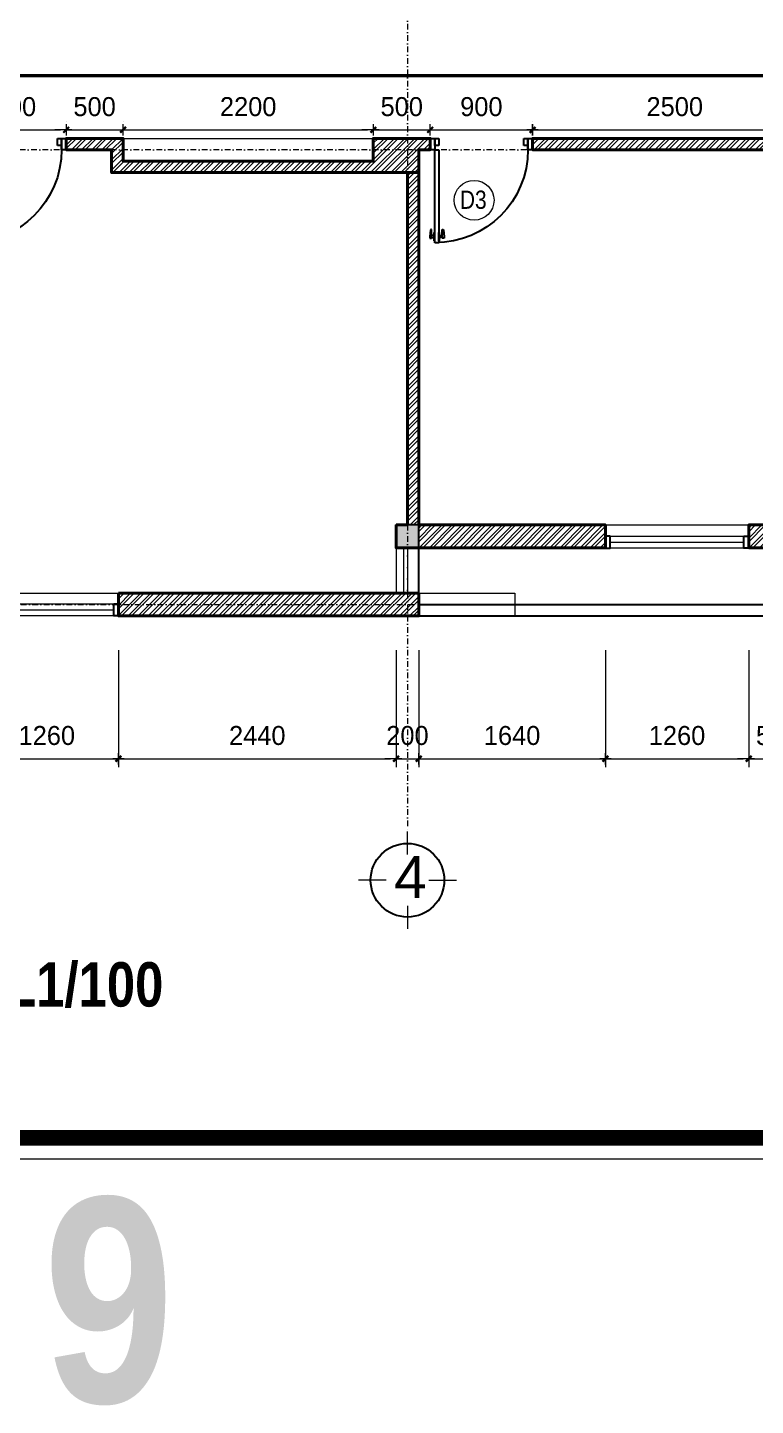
# Model space of a CAD drawing. Header units: millimetres. Extents: x 615730 to 2792744, y 139412 to 597571.
# Drawn here: x 674436 to 680834, y 282768 to 294886 of the extents above; entities that cross this region are included whole.
import ezdxf
from ezdxf.enums import TextEntityAlignment as Align

# ---------------------------------------------------------------- set-up
doc = ezdxf.new("R2010")
doc.units = ezdxf.units.MM
doc.header["$MEASUREMENT"] = 0
doc.header["$PDMODE"] = 34
doc.linetypes.add('DASHDOT', pattern=[1, 0.5, -0.25, 0, -0.25])
doc.linetypes.add('HIDDEN2', pattern=[0.1875, 0.125, -0.0625])
doc.layers.get('0').update_dxf_attribs({"lineweight": 5})
for name, color, linetype, lineweight in [('0.1(9)', 9, 'Continuous', 13), ('0.10_Thay', 5, 'Continuous', 20), ('AN_0.20', 2, 'Continuous', 20), ('HATCH', 42, 'Continuous', 5), ('KT', 148, 'Continuous', 18), ('net cat.', 1, 'Continuous', 35), ('NETNGOAITUONG', 1, 'Continuous', 40), ('NTHAY1', 61, 'Continuous', 25), ('thay', 7, 'Continuous', 15), ('TIM TRUC', 149, 'DASHDOT', 9), ('VLIEU', 250, 'Continuous', 9)]:
    doc.layers.add(name, color=color, linetype=linetype, lineweight=lineweight)
for name, color, linetype in [('AN_TEXT', 254, 'Continuous'), ('CUA', 132, 'Continuous'), ('DOORS', 1, 'Continuous'), ('H', 252, 'Continuous'), ('NET MANH', 252, 'Continuous'), ('netthay', 3, 'Continuous'), ('SWING', 7, 'Continuous'), ('TEXT', 2, 'Continuous'), ('VL', 155, 'Continuous')]:
    doc.layers.add(name, color=color, linetype=linetype)
doc.styles.add('H280', font='', dxfattribs={"height": 200})
doc.styles.add('KT OZON', font='', dxfattribs={"height": 200})
doc.styles.add('romans', font='romans.shx', dxfattribs={"height": 240})
doc.styles.get("Standard").update_dxf_attribs({"font": ''})
doc.styles.add('VNI-AVO', font='vni-roms.shx')
doc.styles.get('H280').set_extended_font_data('VNI-Avo')
doc.styles.get('KT OZON').set_extended_font_data('VNI-Helve')
doc.styles.get('Standard').set_extended_font_data('VNI-Avo')
doc.dimstyles.new('1-50b', dxfattribs={"dimtxt": 167, "dimasz": 50, "dimexe": 75, "dimexo": 150, "dimgap": 120, "dimtad": 1, "dimdec": 0, "dimzin": 12, "dimtxsty": 'VNI-AVO', "dimblk": ']', "dimcen": 0, "dimdle": 50, "dimclrd": 252, "dimclre": 252, "dimclrt": 2, "dimadec": 0, "dimazin": 0, "dimtfac": 1, "dimtdec": 0, "dimtix": 1, "dimtmove": 2, "dimatfit": 0, "dimldrblk": 'OPEN90', "dimfxl": 1, "dimlwd": -1, "dimlwe": -1, "dimarcsym": 0})
pattern_1 = [(45, (0, 0), (-44.194174, 44.194174), []), (45, (0, 31.25), (-44.194174, 44.194174), [])]

# ---------------------------------------------------------------- blocks, each defined once
blk = doc.blocks.new('08PDRR02')
at = {"color": 0, "linetype": 'ByBlock'}
for p, q in [((1, 0), (0, 0)), ((0, 0), (0, -1)), ((1, -1), (1, 0)), ((0, -1), (1, -1))]:
    blk.add_line(p, q, dxfattribs=at)
blk = doc.blocks.new('08PDNB02')
at = {"color": 0, "linetype": 'ByBlock'}
for p, q in [((0, -1.62), (0, 1.62)), ((0, 1.62), (0.25, 1.62)), ((0.25, -1.62), (0.25, 1.62)), ((0.25, 0.38), (1.25, 0.38)), ((1.25, -0.55), (1.25, 2.75)), ((1.25, 2.75), (1.54, 2.75)), ((1.54, 2.75), (1.69, 2.59)), ((1.69, 2.59), (1.95, -0.13)), ((0.25, -1.62), (0, -1.62)), ((1.25, -0.38), (0.25, -0.38)), ((1.95, -0.55), (1.25, -0.55)), ((1.95, -0.13), (1.95, -0.55))]:
    blk.add_line(p, q, dxfattribs=at)
blk = doc.blocks.new('*U45')
at = {"layer": 'DOORS', "color": 0, "linetype": 'Continuous', "ltscale": 200}
for p, q in [((0, 15), (0, 55)), ((900, 15), (900, 55)), ((0, -25), (0, -55)), ((900, -25), (900, -55))]:
    blk.add_line(p, q, dxfattribs=at)
at = {"layer": 'SWING', "color": 1, "linetype": 'Continuous', "ltscale": 200}
blk.add_arc((0, 55), 900, 0, 90, dxfattribs=at)
at = {"layer": 'DOORS', "color": 8, "linetype": 'Continuous', "ltscale": 200, "xscale": 25.4, "yscale": 25.4, "zscale": 25.4, "rotation": 180}
blk.add_blockref('08PDNB02', (0, 895), dxfattribs=at)
at = {"layer": 'DOORS', "color": 0, "linetype": 'Continuous', "ltscale": 200, "xscale": 900, "yscale": 39.99999999999999, "rotation": 90}
blk.add_blockref('08PDRR02', (0, 55), dxfattribs=at)
at = {"layer": 'DOORS', "color": 8, "linetype": 'Continuous', "ltscale": 200, "xscale": 25.4, "yscale": -25.4, "zscale": 25.4}
blk.add_blockref('08PDNB02', (40, 895), dxfattribs=at)
at = {"layer": 'DOORS', "color": 0, "linetype": 'Continuous', "ltscale": 200, "xscale": 45, "yscale": 110}
for p in [(-45, 55), (900, 55)]:
    blk.add_blockref('08PDRR02', p, dxfattribs=at)
at = {"layer": 'DOORS', "color": 1, "linetype": 'Continuous', "ltscale": 200, "xscale": 39.99999999999999, "yscale": 69.99999999999999}
for p in [(0, 15), (860, 15)]:
    blk.add_blockref('08PDRR02', p, dxfattribs=at)
blk = doc.blocks.new('TRUC 1')
at = {"ltscale": 50}
blk.add_circle((0, -9525), 8572, dxfattribs=at)
at = {"layer": '0.1(9)', "ltscale": 50}
for p, q in [((0, -3572), (0, 1782)), ((-4942, -9525), (-11427, -9525)), ((4942, -9525), (11427, -9525)), ((0, -15478), (0, -20832))]:
    blk.add_line(p, q, dxfattribs=at)
at = {"layer": 'TEXT', "ltscale": 50, "style": 'H280'}
blk.add_attdef('1', text='', height=10478, dxfattribs=at).set_placement((-214, -4892), align=Align.CENTER)
blk = doc.blocks.new(']')
for p, q in [((1, 0), (-1, 0)), ((0, 1), (0, -1))]:
    blk.add_line(p, q)
at = {"color": 9, "const_width": 0.4}
blk.add_lwpolyline([(-0.51, -0.51), (0.51, 0.51)], dxfattribs=at)
blk = doc.blocks.new('*D1150')
at = {"layer": 'DEFPOINTS', "color": 0, "ltscale": 10, "transparency": 16777216}
for p in [(677675, 289562), (677875, 289562), (677875, 288456)]:
    blk.add_point(p, dxfattribs=at)
at = {"layer": 'KT', "color": 252, "ltscale": 10, "transparency": 16777216}
for p, q in [((677675, 289412), (677675, 288381)), ((677875, 289412), (677875, 288381)), ((677625, 288456), (677575, 288456)), ((677675, 288456), (677875, 288456)), ((677925, 288456), (677975, 288456))]:
    blk.add_line(p, q, dxfattribs=at)
at = {"layer": 'KT', "color": 252, "ltscale": 10, "transparency": 16777216, "xscale": 50, "yscale": 50, "zscale": 50}
blk.add_blockref(']', (677675, 288456), dxfattribs=at)
at = {"layer": 'KT', "color": 252, "ltscale": 10, "transparency": 16777216, "xscale": 50, "yscale": 50, "zscale": 50, "rotation": 180}
blk.add_blockref(']', (677875, 288456), dxfattribs=at)
at = {"layer": 'KT', "color": 2, "ltscale": 10, "transparency": 16777216, "insert": (677775, 288659), "char_height": 167, "attachment_point": 5, "style": 'VNI-AVO'}
blk.add_mtext('200', dxfattribs=at)
blk = doc.blocks.new('_Open90')
at = {"color": 0, "linetype": 'ByBlock', "lineweight": -2}
for p, q in [((0, 0), (-1, 0)), ((-0.5, 0.5), (0, 0)), ((0, 0), (-0.5, -0.5))]:
    blk.add_line(p, q, dxfattribs=at)
blk = doc.blocks.new('*D1258')
at = {"layer": 'DEFPOINTS', "color": 0, "ltscale": 10, "transparency": 16777216}
for p in [(673975, 289562), (675235, 289562), (675235, 288456)]:
    blk.add_point(p, dxfattribs=at)
at = {"layer": 'VLIEU', "color": 252, "ltscale": 10, "transparency": 16777216}
for p, q in [((673975, 289412), (673975, 288381)), ((675235, 289412), (675235, 288381)), ((674025, 288456), (675185, 288456))]:
    blk.add_line(p, q, dxfattribs=at)
at = {"layer": 'VLIEU', "color": 252, "ltscale": 10, "transparency": 16777216, "xscale": 50, "yscale": 50, "zscale": 50, "rotation": 180}
blk.add_blockref(']', (673975, 288456), dxfattribs=at)
at = {"layer": 'VLIEU', "color": 252, "ltscale": 10, "transparency": 16777216, "xscale": 50, "yscale": 50, "zscale": 50}
blk.add_blockref(']', (675235, 288456), dxfattribs=at)
at = {"layer": 'VLIEU', "color": 2, "ltscale": 10, "transparency": 16777216, "insert": (674605, 288659), "char_height": 167, "attachment_point": 5, "style": 'VNI-AVO'}
blk.add_mtext('1260', dxfattribs=at)
blk = doc.blocks.new('*D1259')
at = {"layer": 'DEFPOINTS', "color": 0, "ltscale": 10, "transparency": 16777216}
for p in [(675235, 289562), (677675, 289562), (677675, 288456)]:
    blk.add_point(p, dxfattribs=at)
at = {"layer": 'VLIEU', "color": 252, "ltscale": 10, "transparency": 16777216}
for p, q in [((675235, 289412), (675235, 288381)), ((677675, 289412), (677675, 288381)), ((675285, 288456), (677625, 288456))]:
    blk.add_line(p, q, dxfattribs=at)
at = {"layer": 'VLIEU', "color": 252, "ltscale": 10, "transparency": 16777216, "xscale": 50, "yscale": 50, "zscale": 50, "rotation": 180}
blk.add_blockref(']', (675235, 288456), dxfattribs=at)
at = {"layer": 'VLIEU', "color": 252, "ltscale": 10, "transparency": 16777216, "xscale": 50, "yscale": 50, "zscale": 50}
blk.add_blockref(']', (677675, 288456), dxfattribs=at)
at = {"layer": 'VLIEU', "color": 2, "ltscale": 10, "transparency": 16777216, "insert": (676455, 288659), "char_height": 167, "attachment_point": 5, "style": 'VNI-AVO'}
blk.add_mtext('2440', dxfattribs=at)
blk = doc.blocks.new('*D1270')
at = {"layer": 'DEFPOINTS', "color": 0, "ltscale": 10, "transparency": 16777216}
for p in [(673875, 293987), (674775, 293987), (674775, 293912)]:
    blk.add_point(p, dxfattribs=at)
at = {"layer": 'VLIEU', "color": 252, "ltscale": 10, "transparency": 16777216}
for p, q in [((673875, 294137), (673875, 294062)), ((674775, 294062), (674775, 294062)), ((673925, 293987), (674725, 293987))]:
    blk.add_line(p, q, dxfattribs=at)
at = {"layer": 'VLIEU', "color": 252, "ltscale": 10, "transparency": 16777216, "xscale": 50, "yscale": 50, "zscale": 50, "rotation": 180}
blk.add_blockref(']', (673875, 293987), dxfattribs=at)
at = {"layer": 'VLIEU', "color": 252, "ltscale": 10, "transparency": 16777216, "xscale": 50, "yscale": 50, "zscale": 50}
blk.add_blockref(']', (674775, 293987), dxfattribs=at)
at = {"layer": 'VLIEU', "color": 2, "ltscale": 10, "transparency": 16777216, "insert": (674325, 294190), "char_height": 167, "attachment_point": 5, "style": 'VNI-AVO'}
blk.add_mtext('900', dxfattribs=at)
blk = doc.blocks.new('*D1271')
at = {"layer": 'DEFPOINTS', "color": 0, "ltscale": 10, "transparency": 16777216}
for p in [(674775, 293912), (675275, 293987), (675275, 293912)]:
    blk.add_point(p, dxfattribs=at)
at = {"layer": 'VLIEU', "color": 252, "ltscale": 10, "transparency": 16777216}
for p, q in [((674775, 294062), (674775, 294062)), ((675275, 294062), (675275, 294062)), ((674725, 293987), (674675, 293987)), ((674775, 293987), (675275, 293987)), ((675325, 293987), (675375, 293987))]:
    blk.add_line(p, q, dxfattribs=at)
at = {"layer": 'VLIEU', "color": 252, "ltscale": 10, "transparency": 16777216, "xscale": 50, "yscale": 50, "zscale": 50}
blk.add_blockref(']', (674775, 293987), dxfattribs=at)
at = {"layer": 'VLIEU', "color": 252, "ltscale": 10, "transparency": 16777216, "xscale": 50, "yscale": 50, "zscale": 50, "rotation": 180}
blk.add_blockref(']', (675275, 293987), dxfattribs=at)
at = {"layer": 'VLIEU', "color": 2, "ltscale": 10, "transparency": 16777216, "insert": (675025, 294190), "char_height": 167, "attachment_point": 5, "style": 'VNI-AVO'}
blk.add_mtext('500', dxfattribs=at)
blk = doc.blocks.new('*D1272')
at = {"layer": 'DEFPOINTS', "color": 0, "ltscale": 10, "transparency": 16777216}
for p in [(675275, 293912), (677475, 293987), (677475, 293912)]:
    blk.add_point(p, dxfattribs=at)
at = {"layer": 'VLIEU', "color": 252, "ltscale": 10, "transparency": 16777216}
for p, q in [((675275, 294062), (675275, 294062)), ((677475, 294062), (677475, 294062)), ((675325, 293987), (677425, 293987))]:
    blk.add_line(p, q, dxfattribs=at)
at = {"layer": 'VLIEU', "color": 252, "ltscale": 10, "transparency": 16777216, "xscale": 50, "yscale": 50, "zscale": 50, "rotation": 180}
blk.add_blockref(']', (675275, 293987), dxfattribs=at)
at = {"layer": 'VLIEU', "color": 252, "ltscale": 10, "transparency": 16777216, "xscale": 50, "yscale": 50, "zscale": 50}
blk.add_blockref(']', (677475, 293987), dxfattribs=at)
at = {"layer": 'VLIEU', "color": 2, "ltscale": 10, "transparency": 16777216, "insert": (676375, 294190), "char_height": 167, "attachment_point": 5, "style": 'VNI-AVO'}
blk.add_mtext('2200', dxfattribs=at)
blk = doc.blocks.new('*D1273')
at = {"layer": 'DEFPOINTS', "color": 0, "ltscale": 10, "transparency": 16777216}
for p in [(677475, 293912), (677975, 293987), (677975, 293912)]:
    blk.add_point(p, dxfattribs=at)
at = {"layer": 'VLIEU', "color": 252, "ltscale": 10, "transparency": 16777216}
for p, q in [((677475, 294062), (677475, 294062)), ((677975, 294062), (677975, 294062)), ((677425, 293987), (677375, 293987)), ((677475, 293987), (677975, 293987)), ((678025, 293987), (678075, 293987))]:
    blk.add_line(p, q, dxfattribs=at)
at = {"layer": 'VLIEU', "color": 252, "ltscale": 10, "transparency": 16777216, "xscale": 50, "yscale": 50, "zscale": 50}
blk.add_blockref(']', (677475, 293987), dxfattribs=at)
at = {"layer": 'VLIEU', "color": 252, "ltscale": 10, "transparency": 16777216, "xscale": 50, "yscale": 50, "zscale": 50, "rotation": 180}
blk.add_blockref(']', (677975, 293987), dxfattribs=at)
at = {"layer": 'VLIEU', "color": 2, "ltscale": 10, "transparency": 16777216, "insert": (677725, 294190), "char_height": 167, "attachment_point": 5, "style": 'VNI-AVO'}
blk.add_mtext('500', dxfattribs=at)
blk = doc.blocks.new('*D1274')
at = {"layer": 'DEFPOINTS', "color": 0, "ltscale": 10, "transparency": 16777216}
for p in [(677975, 293912), (678875, 293987), (678875, 293912)]:
    blk.add_point(p, dxfattribs=at)
at = {"layer": 'VLIEU', "color": 252, "ltscale": 10, "transparency": 16777216}
for p, q in [((677975, 294062), (677975, 294062)), ((678875, 294062), (678875, 294062)), ((678025, 293987), (678825, 293987))]:
    blk.add_line(p, q, dxfattribs=at)
at = {"layer": 'VLIEU', "color": 252, "ltscale": 10, "transparency": 16777216, "xscale": 50, "yscale": 50, "zscale": 50, "rotation": 180}
blk.add_blockref(']', (677975, 293987), dxfattribs=at)
at = {"layer": 'VLIEU', "color": 252, "ltscale": 10, "transparency": 16777216, "xscale": 50, "yscale": 50, "zscale": 50}
blk.add_blockref(']', (678875, 293987), dxfattribs=at)
at = {"layer": 'VLIEU', "color": 2, "ltscale": 10, "transparency": 16777216, "insert": (678425, 294190), "char_height": 167, "attachment_point": 5, "style": 'VNI-AVO'}
blk.add_mtext('900', dxfattribs=at)
blk = doc.blocks.new('*D1275')
at = {"layer": 'DEFPOINTS', "color": 0, "ltscale": 10, "transparency": 16777216}
for p in [(678875, 293912), (681375, 293987), (681375, 293912)]:
    blk.add_point(p, dxfattribs=at)
at = {"layer": 'VLIEU', "color": 252, "ltscale": 10, "transparency": 16777216}
for p, q in [((678875, 294062), (678875, 294062)), ((681375, 294062), (681375, 294062)), ((678925, 293987), (681325, 293987))]:
    blk.add_line(p, q, dxfattribs=at)
at = {"layer": 'VLIEU', "color": 252, "ltscale": 10, "transparency": 16777216, "xscale": 50, "yscale": 50, "zscale": 50, "rotation": 180}
blk.add_blockref(']', (678875, 293987), dxfattribs=at)
at = {"layer": 'VLIEU', "color": 252, "ltscale": 10, "transparency": 16777216, "xscale": 50, "yscale": 50, "zscale": 50}
blk.add_blockref(']', (681375, 293987), dxfattribs=at)
at = {"layer": 'VLIEU', "color": 2, "ltscale": 10, "transparency": 16777216, "insert": (680125, 294190), "char_height": 167, "attachment_point": 5, "style": 'VNI-AVO'}
blk.add_mtext('2500', dxfattribs=at)
blk = doc.blocks.new('*D1279')
at = {"layer": 'DEFPOINTS', "color": 0, "ltscale": 10, "transparency": 16777216}
for p in [(677875, 289562), (679515, 289562), (679515, 288456)]:
    blk.add_point(p, dxfattribs=at)
at = {"layer": 'VLIEU', "color": 252, "ltscale": 10, "transparency": 16777216}
for p, q in [((677875, 289412), (677875, 288381)), ((679515, 289412), (679515, 288381)), ((677925, 288456), (679465, 288456))]:
    blk.add_line(p, q, dxfattribs=at)
at = {"layer": 'VLIEU', "color": 252, "ltscale": 10, "transparency": 16777216, "xscale": 50, "yscale": 50, "zscale": 50, "rotation": 180}
blk.add_blockref(']', (677875, 288456), dxfattribs=at)
at = {"layer": 'VLIEU', "color": 252, "ltscale": 10, "transparency": 16777216, "xscale": 50, "yscale": 50, "zscale": 50}
blk.add_blockref(']', (679515, 288456), dxfattribs=at)
at = {"layer": 'VLIEU', "color": 2, "ltscale": 10, "transparency": 16777216, "insert": (678695, 288659), "char_height": 167, "attachment_point": 5, "style": 'VNI-AVO'}
blk.add_mtext('1640', dxfattribs=at)
blk = doc.blocks.new('*D1280')
at = {"layer": 'DEFPOINTS', "color": 0, "ltscale": 10, "transparency": 16777216}
for p in [(679515, 289562), (680775, 289562), (680775, 288456)]:
    blk.add_point(p, dxfattribs=at)
at = {"layer": 'VLIEU', "color": 252, "ltscale": 10, "transparency": 16777216}
for p, q in [((679515, 289412), (679515, 288381)), ((680775, 289412), (680775, 288381)), ((679565, 288456), (680725, 288456))]:
    blk.add_line(p, q, dxfattribs=at)
at = {"layer": 'VLIEU', "color": 252, "ltscale": 10, "transparency": 16777216, "xscale": 50, "yscale": 50, "zscale": 50, "rotation": 180}
blk.add_blockref(']', (679515, 288456), dxfattribs=at)
at = {"layer": 'VLIEU', "color": 252, "ltscale": 10, "transparency": 16777216, "xscale": 50, "yscale": 50, "zscale": 50}
blk.add_blockref(']', (680775, 288456), dxfattribs=at)
at = {"layer": 'VLIEU', "color": 2, "ltscale": 10, "transparency": 16777216, "insert": (680145, 288659), "char_height": 167, "attachment_point": 5, "style": 'VNI-AVO'}
blk.add_mtext('1260', dxfattribs=at)
blk = doc.blocks.new('*D1281')
at = {"layer": 'DEFPOINTS', "color": 0, "ltscale": 10, "transparency": 16777216}
for p in [(680775, 289562), (681275, 289562), (681275, 288456)]:
    blk.add_point(p, dxfattribs=at)
at = {"layer": 'VLIEU', "color": 252, "ltscale": 10, "transparency": 16777216}
for p, q in [((680775, 289412), (680775, 288381)), ((681275, 289412), (681275, 288381)), ((680725, 288456), (680675, 288456)), ((680775, 288456), (681275, 288456)), ((681325, 288456), (681375, 288456))]:
    blk.add_line(p, q, dxfattribs=at)
at = {"layer": 'VLIEU', "color": 252, "ltscale": 10, "transparency": 16777216, "xscale": 50, "yscale": 50, "zscale": 50}
blk.add_blockref(']', (680775, 288456), dxfattribs=at)
at = {"layer": 'VLIEU', "color": 252, "ltscale": 10, "transparency": 16777216, "xscale": 50, "yscale": 50, "zscale": 50, "rotation": 180}
blk.add_blockref(']', (681275, 288456), dxfattribs=at)
at = {"layer": 'VLIEU', "color": 2, "ltscale": 10, "transparency": 16777216, "insert": (681025, 288659), "char_height": 167, "attachment_point": 5, "style": 'VNI-AVO'}
blk.add_mtext('500', dxfattribs=at)

msp = doc.modelspace()

# ---------------------------------------------------------------- hatches: boundary and pattern name
at = {"layer": 'VLIEU', "ltscale": 10}
h = msp.add_hatch(dxfattribs=at)
h.set_pattern_fill('STEEL', color=256, scale=500, style=0)
h.set_pattern_definition(pattern_1)
h.paths.add_polyline_path([(677875.1, 293811.6), (677975.1, 293811.6), (677975.1, 293911.6), (677475.1, 293911.6), (677475.1, 293711.5), (675274.6, 293711.5), (675274.6, 293911.6), (674775.1, 293911.6), (674775.1, 293811.6), (675174.6, 293811.6), (675174.6, 293611.5), (677875.1, 293611.5)])
h = msp.add_hatch(dxfattribs=at)
h.set_pattern_fill('STEEL', color=256, scale=500, style=0)
h.set_pattern_definition(pattern_1)
h.paths.add_polyline_path([(681174.9, 293911.6), (678875.1, 293911.6), (678875.1, 293811.6), (681174.9, 293811.6)])
h.paths.add_polyline_path([(681374.9, 293611.6), (682574.5, 293611.6), (682574.5, 293911.6), (682474.5, 293911.6), (682474.5, 293711.6), (681374.9, 293711.6), (681374.9, 293711.6), (681174.9, 293711.6), (681174.9, 290511.6), (680774.9, 290511.6), (680774.9, 290311.6), (682499.9, 290311.6), (682499.9, 290511.6), (681574.9, 290511.6), (681374.9, 290511.6), (681374.9, 292511.6), (681677.6, 292511.6, -0.8409897), (681726.9, 292511.6), (681827.6, 292511.6, -0.8409897), (681876.9, 292511.6), (681977.6, 292511.6, -0.8409897), (682026.9, 292511.6), (682494.9, 292511.6), (682494.9, 292611.6), (681374.9, 292611.6), (681374.9, 292786.8), (681374.9, 292786.8), (681374.9, 293362.8), (681374.9, 293362.8)])
h = msp.add_hatch(dxfattribs=at)
h.set_pattern_fill('STEEL', color=256, scale=500, style=0)
h.set_pattern_definition(pattern_1)
h.paths.add_polyline_path([(677875.1, 292061.6), (677875.1, 293611.5), (677775.1, 293611.5), (677775.1, 292169.9), (677775.1, 292169.9), (677775.1, 290511.6), (677875.1, 290511.6), (677875.1, 292061.6)])
h = msp.add_hatch(dxfattribs=at)
h.set_pattern_fill('STEEL', color=256, scale=500, style=0)
h.set_pattern_definition([(45, (0, 1044.83), (-44.194174, 44.194174), []), (45, (0, 1076.08), (-44.194174, 44.194174), [])])
h.paths.add_polyline_path([(679514.9, 290511.6), (677875.1, 290511.6), (677875.1, 290311.6), (679514.9, 290311.6)])
h = msp.add_hatch(dxfattribs=at)
h.set_pattern_fill('STEEL', color=256, scale=500, style=0)
h.set_pattern_definition(pattern_1)
h.paths.add_polyline_path([(682499.9, 290511.6), (681914.1, 290511.6), (681914.1, 290508.8), (681893.9, 290508.8), (681893.9, 290511.6), (681764.1, 290511.6), (681764.1, 290508.8), (681743.9, 290508.8), (681743.9, 290511.6), (681574.9, 290511.6), (681374.9, 290511.6), (681374.9, 290311.6), (682499.9, 290311.6)])
h.paths.add_polyline_path([(681174.9, 290511.6), (680774.9, 290511.6), (680774.9, 290414.6), (680774.9, 290414.6), (680774.9, 290311.6), (681174.9, 290311.6)])
h = msp.add_hatch(dxfattribs=at)
h.set_pattern_fill('STEEL', color=256, scale=500, style=0)
h.set_pattern_definition(pattern_1)
h.paths.add_polyline_path([(677875.1, 289911.6), (675235.1, 289911.6), (675235.1, 289711.6), (677875.1, 289711.6), (677875.1, 289811.6), (677875.1, 289811.6)])

# ---------------------------------------------------------------- linework, layer by layer
at = {"layer": 'AN_0.20', "color": 3}
msp.add_circle((678361.2, 293367.4), 175, dxfattribs=at)
at = {"layer": 'CUA'}
for points in [[(679557.2, 290414.6), (679514.9, 290414.6), (679514.9, 290308.9), (679557.2, 290308.9), (679557.2, 290414.6)], [(680732.6, 290414.6), (680774.9, 290414.6), (680774.9, 290308.9), (680732.6, 290308.9), (680732.6, 290414.6)], [(675192.8, 289817.2), (675235.1, 289817.2), (675235.1, 289711.6), (675192.8, 289711.6), (675192.8, 289817.2)]]:
    msp.add_lwpolyline(points, dxfattribs=at)
at = {"layer": 'H', "const_width": 138.2}
msp.add_lwpolyline([(660360.3, 285120.6), (687363.2, 285120.6), (687363.2, 304105.6), (660360.3, 304105.6)], close=True, dxfattribs=at)
at = {"layer": 'HATCH'}
msp.add_line((675274.6, 293911.6), (677475.1, 293911.6), dxfattribs=at)
at = {"layer": 'net cat.', "color": 6, "linetype": 'HIDDEN2', "ltscale": 5000}
msp.add_line((673341.8, 294464.4), (687013.6, 294464.4), dxfattribs=at)
at = {"layer": 'net cat.', "color": 6, "linetype": 'HIDDEN2', "ltscale": 5000, "const_width": 30}
msp.add_lwpolyline([(661179.7, 296211.6), (673341.8, 296211.6), (673341.8, 294464.4), (687013.6, 294464.4)], dxfattribs=at)
at = {"layer": 'NET MANH'}
msp.add_lwpolyline([(677675.1, 290311.6), (677875.1, 290311.6), (677875.1, 290511.6), (677675.1, 290511.6)], close=True, dxfattribs=at)
msp.add_solid([(677675.1, 290511.6), (677875.1, 290511.6), (677675.1, 290311.6), (677875.1, 290311.6)], dxfattribs=at)
at = {"layer": 'NETNGOAITUONG'}
msp.add_line((677675.1, 290311.6), (677675.1, 290511.6), dxfattribs=at)
msp.add_lwpolyline([(677875.1, 293611.5), (677875.1, 293811.6), (677975.1, 293811.6), (677975.1, 293911.6), (677475.1, 293911.6), (677475.1, 293711.5), (675274.6, 293711.5), (675274.6, 293911.6), (674775.1, 293911.6), (674775.1, 293811.6), (675174.6, 293811.6), (675174.6, 293611.5), (677875.1, 293611.5)], close=True, dxfattribs=at)
for points in [[(681374.9, 293911.6), (678875.1, 293911.6), (678875.1, 293811.6), (681174.9, 293811.6)], [(677675.1, 290511.6), (677675.1, 290311.6), (677675.1, 290311.6), (679514.9, 290311.6), (679514.9, 290511.6), (677875.1, 290511.6), (677875.1, 292061.6), (677875.1, 292061.6), (677875.1, 293611.5)], [(677675.1, 290511.6), (677775.1, 290511.6), (677775.1, 292169.9), (677775.1, 292169.9), (677775.1, 293611.5)], [(681174.9, 290511.6), (680774.9, 290511.6), (680774.9, 290311.6)], [(677775.1, 290311.6), (677775.1, 290311.6)], [(680774.9, 290311.6), (682499.9, 290311.6)], [(677875.1, 289911.6), (675235.1, 289911.6)], [(675235.1, 289911.6), (675235.1, 289711.6), (677875.1, 289711.6), (677875.1, 289811.6), (677875.1, 289811.6), (677875.1, 289911.6), (675235.1, 289911.6)]]:
    msp.add_lwpolyline(points, dxfattribs=at)
at = {"layer": 'thay', "linetype": 'Continuous'}
msp.add_lwpolyline([(660176, 284936.3), (687547.5, 284936.3), (687547.5, 304289.9), (660176, 304289.9)], close=True, dxfattribs=at)
at = {"layer": 'TIM TRUC', "ltscale": 100}
for p, q in [((677775.1, 302326.1), (677775.1, 287814.8)), ((686529.1, 293811.6), (673775.1, 293811.6)), ((672175.1, 289811.6), (677875.1, 289811.6))]:
    msp.add_line(p, q, dxfattribs=at)
at = {"layer": 'VL', "ltscale": 10}
for p, q in [((677875.1, 289911.6), (677875.1, 290311.6)), ((677875.1, 289811.6), (685765.9, 289811.6)), ((677875.1, 289711.6), (685761.4, 289711.6))]:
    msp.add_line(p, q, dxfattribs=at)
at = {"layer": 'VLIEU', "ltscale": 10}
for p, q in [((679514.9, 290511.6), (680774.9, 290511.6)), ((679557.2, 290361.7), (680732.6, 290361.7)), ((677675.1, 290311.6), (677675.1, 289911.6)), ((677739.3, 290311.6), (677739.3, 289911.6)), ((677775.1, 290311.6, 280), (677775.1, 289911.6)), ((673975.1, 289911.6), (675235.1, 289911.6)), ((674017.3, 289764.4), (675192.8, 289764.4))]:
    msp.add_line(p, q, dxfattribs=at)
for points in [[(679557.2, 290414.6), (680732.6, 290414.6), (680732.6, 290308.9), (679557.2, 290308.9)], [(677875.1, 289911.6), (678718.4, 289911.6), (678718.4, 289711.6), (677875.1, 289711.6)], [(674017.3, 289817.2), (675192.8, 289817.2), (675192.8, 289711.6), (674017.3, 289711.6)]]:
    msp.add_lwpolyline(points, close=True, dxfattribs=at)

# ---------------------------------------------------------------- block references
at = {"layer": 'netthay', "lineweight": -2, "ltscale": 10}
ref = msp.add_blockref('TRUC 1', (677775.1, 287027.7, -13.1), dxfattribs=dict(at, xscale=0.03778148023411632, yscale=0.03778148023411632, zscale=0.03778148023411632, rotation=180))
ref.add_attrib('1', '4', dxfattribs={"layer": 'TEXT', "color": 3, "ltscale": 50, "height": 370.2, "style": 'KT OZON'}).set_placement((677801.7, 287230.7, -13.1), align=Align.CENTER)
at = {"layer": 'NTHAY1', "xscale": -0.9090857494156808, "yscale": 0.9090857494156808, "zscale": 0.9090857494239059, "rotation": 180}
for p in [(673916, 293861.6), (678016, 293861.6)]:
    msp.add_blockref('*U45', p, dxfattribs=at)

# ---------------------------------------------------------------- texts
at = {"insert": (671391.6, 286178.3), "char_height": 390, "width": 26392.6, "attachment_point": 7}
msp.add_mtext('{\\fVNI-Helve-Condense|b1|i0|c0|p2;MAËT BAÈNG  TL1/100}', dxfattribs=at)
at = {"layer": '0.10_Thay', "insert": (674575.3, 282767.9), "char_height": 1800, "width": 79177.8, "attachment_point": 7}
msp.add_mtext('{\\fVNI-Helve-Condense|b1|i0|c0|p2;9}', dxfattribs=at)
at = {"layer": 'AN_TEXT', "ltscale": 2, "insert": (678353.4, 293452.7), "char_height": 160.8, "width": 121.15, "attachment_point": 2, "style": 'romans'}
msp.add_mtext('{\\fVNI-Helve-Condense|b0|i0|c0|p2;D3}', dxfattribs=at)

# ---------------------------------------------------------------- dimensions: what is measured, and where the dimension line sits
at = {"layer": 'KT', "ltscale": 10}
dim = msp.add_linear_dim(base=(677875.1, 288455.8), p1=(677675.1, 289561.6), p2=(677875.1, 289561.6), dimstyle='1-50b', dxfattribs=at)
dim.commit()
dim.dimension.update_dxf_attribs({"geometry": '*D1150', "text_midpoint": (677775.1, 288659.3)})
at = {"layer": 'VLIEU', "ltscale": 10}
for base, p1, p2, picture, middle in [((674775.1, 293986.6), (673875.1, 293986.6), (674775.1, 293911.6), '*D1270', (674325.1, 294190.1)), ((675274.6086, 293986.5695), (674775.0793, 293911.5753), (675274.6086, 293911.5753), '*D1271', (675024.844, 294190.0695)), ((677475.073, 293986.5695), (675274.6086, 293911.5753), (677475.073, 293911.5753), '*D1272', (676374.8408, 294190.0695)), ((677975.1, 293986.6), (677475.1, 293911.6), (677975.1, 293911.6), '*D1273', (677725.1, 294190.1)), ((678875.1, 293986.6), (677975.1, 293911.6), (678875.1, 293911.6), '*D1274', (678425.1, 294190.1)), ((681374.9, 293986.6), (678875.1, 293911.6), (681374.9, 293911.6), '*D1275', (680125, 294190.1)), ((675235.1, 288455.8), (673975.1, 289561.6), (675235.1, 289561.6), '*D1258', (674605.1, 288659.3)), ((677675.1, 288455.8), (675235.1, 289561.6), (677675.1, 289561.6), '*D1259', (676455.1, 288659.3)), ((679514.9, 288455.8), (677875.1, 289561.6), (679514.9, 289561.6), '*D1279', (678695, 288659.3)), ((680774.9, 288455.8), (679514.9, 289561.6), (680774.9, 289561.6), '*D1280', (680144.9, 288659.3)), ((681274.9, 288455.8), (680774.9, 289561.6), (681274.9, 289561.6), '*D1281', (681024.9, 288659.3))]:
    dim = msp.add_linear_dim(base=base, p1=p1, p2=p2, dimstyle='1-50b', override={"dimfxl": 2}, dxfattribs=at)
    dim.commit()
    dim.dimension.update_dxf_attribs({"geometry": picture, "text_midpoint": middle})

doc.saveas('drawing.dxf')
